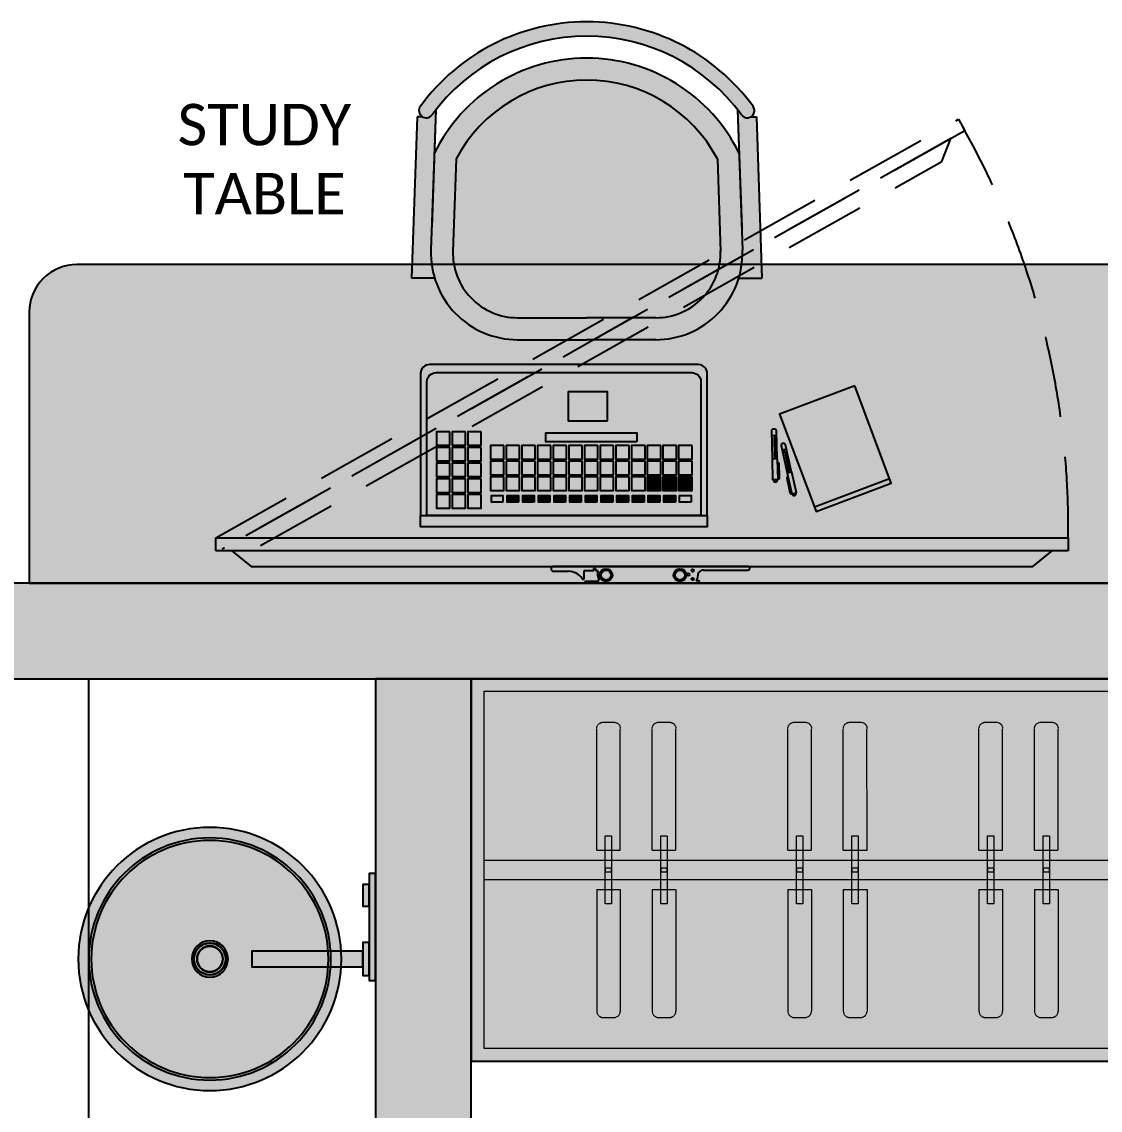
# Model space of a CAD drawing. Header units: millimetres. Extents: x 307301 to 459443, y -2888111 to -2805601.
# Drawn here: x 441482 to 443175, y -2878007 to -2876299 of the extents above; entities that cross this region are included whole.
import ezdxf

# ---------------------------------------------------------------- set-up
doc = ezdxf.new("R2010")
doc.units = ezdxf.units.MM
doc.header["$LTSCALE"] = 10
doc.header["$MEASUREMENT"] = 0
doc.linetypes.add('( Hidden )', pattern=[0.375, 0.25, -0.125])
doc.linetypes.add('HIDDEN', pattern=[9.525, 6.35, -3.175])
doc.layers.add('A-FURN HATCH', color=7, linetype='Continuous', lineweight=0, true_color=0xffffff)
for name, color, linetype, lineweight in [('Area', 1, 'Continuous', 30), ('Bma-Furniture Hatch', 6, 'Continuous', 9), ('FURNITURE', 46, 'Continuous', 9), ('HATCH WALL', 8, 'Continuous', 0), ('TEXT', 6, 'Continuous', 5)]:
    doc.layers.add(name, color=color, linetype=linetype, lineweight=lineweight)
for name, color, linetype in [('BMA  furniture', 6, 'Continuous'), ('BMA_furniture', 5, 'Continuous'), ('Furniture - Plan', 3, 'Continuous'), ('HATCH', 252, 'Continuous'), ('PDA FURNITURE', 6, 'Continuous'), ('SANITARY FITTING', 250, 'Continuous'), ('WALL - PDA', 1, 'Continuous')]:
    doc.layers.add(name, color=color, linetype=linetype)
doc.styles.add('ARIALNARROW', font='calibri.ttf')

# ---------------------------------------------------------------- blocks, each defined once
blk = doc.blocks.new('SASD')
at = {"layer": 'A-FURN HATCH'}
h = blk.add_hatch(color=256, dxfattribs=at)
h.dxf.hatch_style = 1
h.paths.add_polyline_path([(312674.1, -2815782.9), (312674.1, -2816382.9), (314174.1, -2816382.9), (314174.1, -2815932.9, 0.414214), (314024.1, -2815782.9)])
at = {"layer": 'FURNITURE', "color": 8, "linetype": '( Hidden )', "ltscale": 0.3, "extrusion": (-1.00967e-28, 2.01952e-28, -1)}
for p, q in [((312881.2, -2815851.3), (312898.3, -2815851.3)), ((312968.3, -2815851.3), (312985.5, -2815851.3)), ((313181.2, -2815851.3), (313198.3, -2815851.3)), ((313268.3, -2815851.3), (313285.5, -2815851.3)), ((313481.2, -2815851.3), (313498.3, -2815851.3)), ((313568.3, -2815851.3), (313585.5, -2815851.3)), ((313781.2, -2815851.3), (313798.3, -2815851.3)), ((313868.3, -2815851.3), (313885.5, -2815851.3)), ((312871.2, -2816051.9), (312871.2, -2815861.3)), ((312908.3, -2816051.9), (312908.3, -2815861.3)), ((312958.3, -2816051.9), (312958.3, -2815861.3)), ((312995.5, -2816051.9), (312995.5, -2815861.3)), ((313171.2, -2816051.9), (313171.2, -2815861.3)), ((313208.3, -2816051.9), (313208.3, -2815861.3)), ((313258.3, -2816051.9), (313258.3, -2815861.3)), ((313295.5, -2816051.9), (313295.5, -2815861.3)), ((313471.2, -2816051.9), (313471.2, -2815861.3)), ((313508.3, -2816051.9), (313508.3, -2815861.3)), ((313558.3, -2816051.9), (313558.3, -2815861.3)), ((313595.5, -2816051.9), (313595.5, -2815861.3)), ((313771.2, -2816051.9), (313771.2, -2815861.3)), ((313808.3, -2816051.9), (313808.3, -2815861.3)), ((313858.3, -2816051.9), (313858.3, -2815861.3)), ((313895.5, -2816051.9), (313895.5, -2815861.3)), ((312871.2, -2816051.9), (312908.3, -2816051.9)), ((312958.3, -2816051.9), (312995.5, -2816051.9)), ((313171.2, -2816051.9), (313208.3, -2816051.9)), ((313258.3, -2816051.9), (313295.5, -2816051.9)), ((313471.2, -2816051.9), (313508.3, -2816051.9)), ((313558.3, -2816051.9), (313595.5, -2816051.9)), ((313771.2, -2816051.9), (313808.3, -2816051.9)), ((313858.3, -2816051.9), (313895.5, -2816051.9)), ((312871.2, -2816113.9), (312908.3, -2816113.9)), ((312871.2, -2816113.9), (312871.2, -2816304.5)), ((312908.3, -2816113.9), (312908.3, -2816304.5)), ((312958.3, -2816113.9), (312995.5, -2816113.9)), ((312958.3, -2816113.9), (312958.3, -2816304.5)), ((312995.5, -2816113.9), (312995.4, -2816304.5)), ((313171.2, -2816113.9), (313171.2, -2816304.5)), ((313171.2, -2816113.9), (313208.3, -2816113.9)), ((313208.3, -2816113.9), (313208.3, -2816304.5)), ((313258.3, -2816113.9), (313258.3, -2816304.5)), ((313258.3, -2816113.9), (313295.5, -2816113.9)), ((313295.5, -2816113.9), (313295.4, -2816304.5)), ((313471.2, -2816113.9), (313471.2, -2816304.5)), ((313471.2, -2816113.9), (313508.3, -2816113.9)), ((313508.3, -2816113.9), (313508.3, -2816304.5)), ((313558.3, -2816113.9), (313558.3, -2816304.5)), ((313558.3, -2816113.9), (313595.5, -2816113.9)), ((313595.5, -2816113.9), (313595.4, -2816304.5)), ((313771.2, -2816113.9), (313771.2, -2816304.5)), ((313771.2, -2816113.9), (313808.3, -2816113.9)), ((313808.3, -2816113.9), (313808.3, -2816304.5)), ((313858.3, -2816113.9), (313858.3, -2816304.5)), ((313858.3, -2816113.9), (313895.5, -2816113.9)), ((313895.5, -2816113.9), (313895.4, -2816304.5))]:
    blk.add_line(p, q, dxfattribs=at)
at = {"layer": 'FURNITURE', "color": 3, "elevation": 0}
blk.add_lwpolyline([(312694.1, -2816362.9), (312694.1, -2815802.9), (314024.1, -2815802.9, -0.414214), (314154.1, -2815932.9), (314154.1, -2816362.9)], format="xyb", close=True, dxfattribs=at)
at = {"layer": 'FURNITURE', "color": 8, "linetype": '( Hidden )', "ltscale": 0.3, "elevation": 0}
for points in [[(312884.7, -2816136.2), (312894.7, -2816136.2), (312894.7, -2816029.7), (312884.7, -2816029.7)], [(312971.8, -2816136.2), (312981.8, -2816136.2), (312981.8, -2816029.7), (312971.8, -2816029.7)], [(313184.7, -2816136.2), (313194.7, -2816136.2), (313194.7, -2816029.7), (313184.7, -2816029.7)], [(313271.8, -2816136.2), (313281.8, -2816136.2), (313281.8, -2816029.7), (313271.8, -2816029.7)], [(313484.7, -2816136.2), (313494.7, -2816136.2), (313494.7, -2816029.7), (313484.7, -2816029.7)], [(313571.8, -2816136.2), (313581.8, -2816136.2), (313581.8, -2816029.7), (313571.8, -2816029.7)], [(313784.7, -2816136.2), (313794.7, -2816136.2), (313794.7, -2816029.7), (313784.7, -2816029.7)], [(313871.8, -2816136.2), (313881.8, -2816136.2), (313881.8, -2816029.7), (313871.8, -2816029.7)], [(312694.1, -2816067.9), (314154.1, -2816067.9), (314154.1, -2816097.9), (312694.1, -2816097.9)], [(312884.7, -2816080.1), (312894.7, -2816080.1), (312894.7, -2816085.7), (312884.7, -2816085.7)], [(312971.8, -2816080.1), (312981.8, -2816080.1), (312981.8, -2816085.8), (312971.8, -2816085.8)], [(313184.7, -2816080.1), (313194.7, -2816080.1), (313194.7, -2816085.7), (313184.7, -2816085.7)], [(313271.8, -2816080.1), (313281.8, -2816080.1), (313281.8, -2816085.8), (313271.8, -2816085.8)], [(313484.7, -2816080.1), (313494.7, -2816080.1), (313494.7, -2816085.7), (313484.7, -2816085.7)], [(313571.8, -2816080.1), (313581.8, -2816080.1), (313581.8, -2816085.8), (313571.8, -2816085.8)], [(313784.7, -2816080.1), (313794.7, -2816080.1), (313794.7, -2816085.7), (313784.7, -2816085.7)], [(313871.8, -2816080.1), (313881.8, -2816080.1), (313881.8, -2816085.8), (313871.8, -2816085.8)]]:
    blk.add_lwpolyline(points, close=True, dxfattribs=at)
at = {"layer": 'FURNITURE', "color": 8, "linetype": '( Hidden )', "ltscale": 0.3, "extrusion": (-1.00967e-28, 2.01952e-28, -1)}
for centre, start, end in [((-312881.2, -2815861.3), 0.0019, 90.0019), ((-312898.3, -2815861.3), 90.0018, 180.0018), ((-312968.3, -2815861.3), 0.0019, 90.0019), ((-312985.5, -2815861.3), 90.0018, 180.0018), ((-313181.2, -2815861.3), 0.0019, 90.0019), ((-313198.3, -2815861.3), 90.0018, 180.0018), ((-313268.3, -2815861.3), 0.0019, 90.0019), ((-313285.5, -2815861.3), 90.0018, 180.0018), ((-313481.2, -2815861.3), 0.0019, 90.0019), ((-313498.3, -2815861.3), 90.0018, 180.0018), ((-313568.3, -2815861.3), 0.0019, 90.0019), ((-313585.5, -2815861.3), 90.0018, 180.0018), ((-313781.2, -2815861.3), 0.0019, 90.0019), ((-313798.3, -2815861.3), 90.0018, 180.0018), ((-313868.3, -2815861.3), 0.0019, 90.0019), ((-313885.5, -2815861.3), 90.0018, 180.0018)]:
    blk.add_arc(centre, 10, start, end, dxfattribs=at)
at = {"layer": 'PDA FURNITURE', "elevation": 0}
blk.add_lwpolyline([(312674.1, -2816382.9), (312674.1, -2815782.9), (314024.1, -2815782.9, -0.414214), (314174.1, -2815932.9), (314174.1, -2816382.9)], format="xyb", close=True, dxfattribs=at)
blk = doc.blocks.new('rrr')
at = {"color": 6, "ltscale": 5}
for p, q in [((-30741.8, -112867), (-30462.5, -112857.3)), ((-30741.5, -112877), (-30741.8, -112867)), ((-30462.5, -112897.4), (-30462.5, -112857.3)), ((-30753.9, -112899.4), (-30511.2, -112891)), ((-30753.9, -112899.4), (-30550.5, -112892.4)), ((-30668.8, -112934.5), (-30508.8, -112929)), ((-30394, -113041), (-30394, -113160.7)), ((-30356, -113041), (-30356, -113160.7)), ((-30394, -113280.4), (-30394, -113160.7)), ((-30356, -113280.4), (-30356, -113160.7)), ((-30668.8, -113386.9), (-30508.8, -113392.4)), ((-30753.9, -113421.9), (-30511.2, -113430.3)), ((-30753.9, -113421.9), (-30550.5, -113429)), ((-30462.5, -113423.9), (-30462.5, -113464)), ((-30741.5, -113444.4), (-30741.8, -113454.4)), ((-30741.8, -113454.4), (-30462.5, -113464))]:
    blk.add_line(p, q, dxfattribs=at)
for centre, radius, start, end in [((-30752.6, -112882.8), 12.5, 306.1477, 126.1477), ((-30549.6, -113160.7), 356.7, 126.1477, 180), ((-30549.6, -113160.7), 331.7, 126.1477, 180), ((-30549.6, -113160.7), 293.7, 116.0342, 180), ((-30506, -113041), 150, 0, 91.9784), ((-30549.6, -113160.7), 255.7, 117.7889, 180), ((-30506, -113041), 112, 0, 91.9784), ((-30549.6, -113160.7), 356.7, 180, 233.8523), ((-30549.6, -113160.7), 331.7, 180, 233.8523), ((-30549.6, -113160.7), 293.7, 180, 243.9658), ((-30549.6, -113160.7), 255.7, 180, 242.2111), ((-30506, -113280.4), 150, 268.0216, 0), ((-30506, -113280.4), 112, 268.0216, 0), ((-30752.6, -113438.6), 12.5, 233.8523, 53.8523)]:
    blk.add_arc(centre, radius, start, end, dxfattribs=at)
blk = doc.blocks.new('xdhfufuft')
at = {"layer": 'BMA  furniture', "ltscale": 5, "true_color": 0xffffff}
h = blk.add_hatch(color=7, dxfattribs=at)
h.dxf.hatch_style = 1
h.paths.add_polyline_path([(1276066.1, -233799, 0.424364), (1276202, -233658.4), (1276196.7, -233506.7, 0.286587), (1275957.5, -233357.3, 0.286584), (1275718.3, -233506.7), (1275714.3, -233622.8), (1275713.1, -233658.4, 0.424364), (1275849, -233799), (1275957.5, -233799)])
h.paths.add_polyline_path([(1276162.6, -233515.5), (1276167.6, -233660.5, -0.421597), (1276066.1, -233764.6), (1275957.5, -233764.6), (1275849, -233764.6, -0.421597), (1275747.5, -233660.5), (1275752.5, -233515.5, -0.278317), (1275957.5, -233391.8, -0.278317)], flags=16)
h.paths.add_polyline_path([(1276200.3, -233446.2, 1), (1276218.6, -233432.8, 0.239397), (1275957.5, -233300.2, 0.239397), (1275696.4, -233432.8, 1), (1275714.7, -233446.2, -0.239397), (1275957.5, -233322.9, -0.239397)])
h = blk.add_hatch(color=7, dxfattribs=at)
h.dxf.hatch_style = 1
h.paths.add_polyline_path([(1275957.5, -233764.6), (1276066.1, -233764.6, 0.421597), (1276167.6, -233660.5), (1276162.6, -233515.5, 0.278317), (1275957.5, -233391.8, 0.278317), (1275752.5, -233515.5), (1275747.5, -233660.5, 0.421597), (1275849, -233764.6)])
h = blk.add_hatch(color=7, dxfattribs=at)
h.dxf.hatch_style = 1
h.paths.add_polyline_path([(1276232.5, -233702.5), (1276223.8, -233449.3), (1276214.7, -233449.6, -0.371469), (1276200.3, -233446.2, 0.008196), (1276194.4, -233438.4), (1276200.7, -233622.8), (1276202, -233658.3, -0.082522), (1276196.2, -233702.5)])
h.paths.add_polyline_path([(1275718.8, -233702.5, -0.08247), (1275713.1, -233658.4), (1275720.7, -233438.4, 0.008196), (1275714.7, -233446.2, -0.371469), (1275700.3, -233449.6), (1275691.3, -233449.3), (1275682.5, -233702.5)])
at = {"layer": 'BMA  furniture', "color": 6, "xscale": 0.9065915941175736, "yscale": 0.9065915941175736, "zscale": 0.9065915941175736, "rotation": 270}
blk.add_blockref('rrr', (1378548, -261319.6), dxfattribs=at)
blk = doc.blocks.new('sdhfhydy')
at = {"layer": 'BMA_furniture', "ltscale": 5}
h = blk.add_hatch(color=254, dxfattribs=at)
h.dxf.hatch_style = 1
h.set_gradient(color1=(138, 138, 138), one_color=1, tint=1, name='SPHERICAL')
h.paths.add_polyline_path([(-3036418.4, -21696.1, 1), (-3036458.6, -21696.1, 1)])
at = {"layer": 'HATCH'}
h = blk.add_hatch(color=254, dxfattribs=at)
h.dxf.hatch_style = 1
h.set_gradient(color1=(201, 201, 201), tint=1, name='CYLINDER')
edge = h.paths.add_edge_path()
edge.add_arc((-3036438.5, -21696.1), 206.5, 0, 360)
h = blk.add_hatch(color=252, dxfattribs=at)
h.set_gradient(color1=(150, 150, 150), rotation=90, one_color=1, tint=1, name='SPHERICAL')
h.paths.add_polyline_path([(-3036188.4, -21670.2), (-3036188.4, -21722), (-3036198.4, -21722), (-3036198.4, -21670.2)])
h = blk.add_hatch(color=252, dxfattribs=at)
h.set_gradient(color1=(150, 150, 150), rotation=90, one_color=1, tint=1, name='SPHERICAL')
h.paths.add_polyline_path([(-3036178.4, -21662.1), (-3036178.4, -21830.1), (-3036188.4, -21830.1), (-3036188.4, -21662.1)])
h = blk.add_hatch(color=252, dxfattribs=at)
h.set_gradient(color1=(150, 150, 150), rotation=90, one_color=1, tint=1, name='SPHERICAL')
h.paths.add_polyline_path([(-3036198.4, -21683.6), (-3036198.4, -21708.6), (-3036372.4, -21708.6), (-3036372.4, -21683.6)])
h = blk.add_hatch(color=252, dxfattribs=at)
h.set_gradient(color1=(150, 150, 150), rotation=90, one_color=1, tint=1, name='SPHERICAL')
h.paths.add_polyline_path([(-3036188.4, -21779.1), (-3036188.4, -21813.1), (-3036198.4, -21813.1), (-3036198.4, -21779.1)])
at = {"color": 8, "ltscale": 5}
for radius in [25, 20.1]:
    blk.add_circle((-3036438.5, -21696.1), radius, dxfattribs=at)
at = {"layer": 'BMA  furniture', "linetype": 'Continuous'}
for points in [[(-3036188.4, -21670.2), (-3036188.4, -21722), (-3036198.4, -21722), (-3036198.4, -21670.2)], [(-3036198.4, -21683.6), (-3036198.4, -21708.6), (-3036372.4, -21708.6), (-3036372.4, -21683.6)], [(-3036188.4, -21779.1), (-3036188.4, -21813.1), (-3036198.4, -21813.1), (-3036198.4, -21779.1)]]:
    blk.add_lwpolyline(points, close=True, dxfattribs=at)
at = {"layer": 'BMA  furniture', "color": 3, "ltscale": 3}
blk.add_lwpolyline([(-3036178.4, -21662.1), (-3036178.4, -21830.1), (-3036188.4, -21830.1), (-3036188.4, -21662.1)], close=True, dxfattribs=at)
at = {"layer": 'SANITARY FITTING', "color": 3}
for radius in [206.5, 190, 186.1, 28.5, 20.4]:
    blk.add_circle((-3036438.5, -21696.1), radius, dxfattribs=at)
blk = doc.blocks.new('*U81')
blk.add_lwpolyline([(-9, 5.2), (9, 5.2), (9, -5.2), (-9, -5.2)], close=True)
blk = doc.blocks.new('*U82')
at = {"layer": 'Furniture - Plan', "color": 0, "linetype": 'ByBlock', "lineweight": -2, "transparency": 16777216}
for p in [(0, 0), (24.6, 0), (49.2, 0), (73.8, 0), (98.4, 0), (123, 0), (147.7, 0), (172.3, 0), (196.9, 0), (221.5, 0), (246.1, 0), (270.7, 0), (295.3, 0)]:
    blk.add_blockref('*U81', p, dxfattribs=at)
blk = doc.blocks.new('A$C751520DE')
at = {"ltscale": 5, "true_color": 0x8c8c8c}
h = blk.add_hatch(color=252, dxfattribs=at)
h.dxf.hatch_style = 1
h.paths.add_polyline_path([(88.4, 293.5), (42.6, 293.5), (42.6, 231.4), (88.4, 231.4)], flags=17)
h.paths.add_polyline_path([(105.6, 46), (105.6, 24.9), (126.7, 24.9), (126.7, 46)], flags=17)
h.paths.add_polyline_path([(130.2, 46), (130.2, 24.9), (151.3, 24.9), (151.3, 46)], flags=17)
h.paths.add_polyline_path([(154.9, 46), (154.9, 24.9), (175.9, 24.9), (175.9, 46)], flags=17)
h.paths.add_polyline_path([(179.5, 46), (179.5, 24.9), (200.6, 24.9), (200.6, 46)], flags=17)
h.paths.add_polyline_path([(204.1, 46), (204.1, 24.9), (225.2, 24.9), (225.2, 46)], flags=17)
h.paths.add_polyline_path([(105.6, 70.7), (105.6, 49.6), (126.7, 49.6), (126.7, 70.7)], flags=17)
h.paths.add_polyline_path([(130.2, 70.7), (130.2, 49.6), (151.3, 49.6), (151.3, 70.7)], flags=17)
h.paths.add_polyline_path([(154.9, 70.7), (154.9, 49.6), (175.9, 49.6), (175.9, 70.7)], flags=17)
h.paths.add_polyline_path([(179.5, 70.7), (179.5, 49.6), (200.6, 49.6), (200.6, 70.7)], flags=17)
h.paths.add_polyline_path([(204.1, 70.7), (204.1, 49.6), (225.2, 49.6), (225.2, 70.7)], flags=17)
h.paths.add_polyline_path([(105.6, 95.3), (105.6, 74.2), (126.7, 74.2), (126.7, 95.3)], flags=17)
h.paths.add_polyline_path([(130.2, 95.3), (130.2, 74.2), (151.3, 74.2), (151.3, 95.3)], flags=17)
h.paths.add_polyline_path([(154.9, 95.3), (154.9, 74.2), (175.9, 74.2), (175.9, 95.3)], flags=17)
h.paths.add_polyline_path([(179.5, 95.3), (179.5, 74.2), (200.6, 74.2), (200.6, 95.3)], flags=17)
h.paths.add_polyline_path([(204.1, 95.3), (204.1, 74.2), (225.2, 74.2), (225.2, 95.3)], flags=17)
h.paths.add_polyline_path([(127.2, 130.8), (127.2, 109.7), (148.3, 109.7), (148.3, 130.8)], flags=17)
h.paths.add_polyline_path([(151.8, 130.8), (151.8, 109.7), (172.9, 109.7), (172.9, 130.8)], flags=17)
h.paths.add_polyline_path([(176.4, 130.8), (176.4, 109.7), (197.5, 109.7), (197.5, 130.8)], flags=17)
h.paths.add_polyline_path([(127.2, 155.4), (127.2, 134.3), (148.3, 134.3), (148.3, 155.4)], flags=17)
h.paths.add_polyline_path([(151.8, 155.4), (151.8, 134.3), (172.9, 134.3), (172.9, 155.4)], flags=17)
h.paths.add_polyline_path([(176.4, 155.4), (176.4, 134.3), (197.5, 134.3), (197.5, 155.4)], flags=17)
h.paths.add_polyline_path([(127.2, 180), (127.2, 158.9), (148.3, 158.9), (148.3, 180)], flags=17)
h.paths.add_polyline_path([(151.8, 180), (151.8, 158.9), (172.9, 158.9), (172.9, 180)], flags=17)
h.paths.add_polyline_path([(176.4, 180), (176.4, 158.9), (197.5, 158.9), (197.5, 180)], flags=17)
h.paths.add_polyline_path([(127.2, 204.6), (127.2, 183.5), (148.3, 183.5), (148.3, 204.6)], flags=17)
h.paths.add_polyline_path([(151.8, 204.6), (151.8, 183.5), (172.9, 183.5), (172.9, 204.6)], flags=17)
h.paths.add_polyline_path([(176.4, 204.6), (176.4, 183.5), (197.5, 183.5), (197.5, 204.6)], flags=17)
h.paths.add_polyline_path([(127.2, 229.2), (127.2, 208.1), (148.3, 208.1), (148.3, 229.2)], flags=17)
h.paths.add_polyline_path([(151.8, 229.2), (151.8, 208.1), (172.9, 208.1), (172.9, 229.2)], flags=17)
h.paths.add_polyline_path([(176.4, 229.2), (176.4, 208.1), (197.5, 208.1), (197.5, 229.2)], flags=17)
h.paths.add_polyline_path([(127.2, 253.8), (127.2, 232.7), (148.3, 232.7), (148.3, 253.8)], flags=17)
h.paths.add_polyline_path([(151.8, 253.8), (151.8, 232.7), (172.9, 232.7), (172.9, 253.8)], flags=17)
h.paths.add_polyline_path([(176.4, 253.8), (176.4, 232.7), (197.5, 232.7), (197.5, 253.8)], flags=17)
h.paths.add_polyline_path([(127.2, 278.4), (127.2, 257.3), (148.3, 257.3), (148.3, 278.4)], flags=17)
h.paths.add_polyline_path([(151.8, 278.4), (151.8, 257.3), (172.9, 257.3), (172.9, 278.4)], flags=17)
h.paths.add_polyline_path([(127.2, 303), (127.2, 281.9), (148.3, 281.9), (148.3, 303)], flags=17)
h.paths.add_polyline_path([(151.8, 303), (151.8, 281.9), (172.9, 281.9), (172.9, 303)], flags=17)
h.paths.add_polyline_path([(127.2, 327.6), (127.2, 306.6), (148.3, 306.6), (148.3, 327.6)], flags=17)
h.paths.add_polyline_path([(151.8, 327.6), (151.8, 306.6), (172.9, 306.6), (172.9, 327.6)], flags=17)
h.paths.add_polyline_path([(127.2, 352.3), (127.2, 331.2), (148.3, 331.2), (148.3, 352.3)], flags=17)
h.paths.add_polyline_path([(151.8, 352.3), (151.8, 331.2), (172.9, 331.2), (172.9, 352.3)], flags=17)
h.paths.add_polyline_path([(127.2, 376.9), (127.2, 355.8), (148.3, 355.8), (148.3, 376.9)], flags=17)
h.paths.add_polyline_path([(127.2, 401.5), (127.2, 380.4), (148.3, 380.4), (148.3, 401.5)], flags=17)
h.paths.add_polyline_path([(127.2, 426.1), (127.2, 405), (148.3, 405), (148.3, 426.1)], flags=17)
h.paths.add_polyline_path([(121.2, 339.4), (121.2, 196.4), (107.4, 196.4), (107.4, 339.4)], flags=17)
edge = h.paths.add_edge_path()
edge.add_arc((235.7, 435.9), 14.1, 84.4291, 90)
edge.add_line((235.7, 450), (14.1, 450))
edge.add_arc((14.1, 435.9), 14.1, 90, 180)
edge.add_line((0, 435.9), (0, 14.1))
edge.add_arc((14.1, 14.1), 14.1, 180, 270)
edge.add_line((14.1, 0), (235.7, 0))
edge.add_arc((235.7, 14.1), 14.1, 270, 275.5709)
h = blk.add_hatch(color=252, dxfattribs=at)
h.dxf.hatch_style = 1
h.paths.add_polyline_path([(0, 14.1, 0.414214), (14.1, 0), (235.7, 0, 0.024312), (237.1, 0.1), (237.1, 10), (27, 10, -0.414214), (12.7, 24.3), (12.7, 425.7, -0.414214), (27, 440), (237.1, 440), (237.1, 449.9, 0.024312), (235.7, 450), (14.1, 450, 0.414214), (0, 435.9)])
at = {"ltscale": 5, "true_color": 0x3d3d3d}
h = blk.add_hatch(color=250, dxfattribs=at)
h.dxf.hatch_style = 1
h.paths.add_polyline_path([(237.1, 450), (254.6, 450), (254.6, 0), (237.1, 0)])
h.paths.add_polyline_path([(204.1, 70.7), (204.1, 49.6), (225.2, 49.6), (225.2, 70.7)])
h.paths.add_polyline_path([(204.1, 95.3), (204.1, 74.2), (225.2, 74.2), (225.2, 95.3)])
h.paths.add_polyline_path([(176.4, 180), (176.4, 158.9), (197.5, 158.9), (197.5, 180)])
h.paths.add_polyline_path([(176.4, 204.6), (176.4, 183.5), (197.5, 183.5), (197.5, 204.6)])
h.paths.add_polyline_path([(176.4, 229.2), (176.4, 208.1), (197.5, 208.1), (197.5, 229.2)])
h.paths.add_polyline_path([(176.4, 253.8), (176.4, 232.7), (197.5, 232.7), (197.5, 253.8)])
h.paths.add_polyline_path([(151.8, 278.4), (151.8, 257.3), (172.9, 257.3), (172.9, 278.4)])
h.paths.add_polyline_path([(151.8, 303), (151.8, 281.9), (172.9, 281.9), (172.9, 303)])
h.paths.add_polyline_path([(151.8, 327.6), (151.8, 306.6), (172.9, 306.6), (172.9, 327.6)])
h.paths.add_polyline_path([(151.8, 352.3), (151.8, 331.2), (172.9, 331.2), (172.9, 352.3)])
h.paths.add_polyline_path([(127.2, 376.9), (127.2, 355.8), (148.3, 355.8), (148.3, 376.9)])
h.paths.add_polyline_path([(127.2, 401.5), (127.2, 380.4), (148.3, 380.4), (148.3, 401.5)])
h.paths.add_polyline_path([(127.2, 426.1), (127.2, 405), (148.3, 405), (148.3, 426.1)])
at = {"ltscale": 5, "true_color": 0x8c8c8c}
h = blk.add_hatch(color=252, dxfattribs=at)
h.dxf.hatch_style = 1
h.paths.add_polyline_path([(88.4, 293.5), (42.6, 293.5), (42.6, 231.4), (88.4, 231.4)], flags=16)
h.paths.add_polyline_path([(105.6, 46), (105.6, 24.9), (126.7, 24.9), (126.7, 46)], flags=16)
h.paths.add_polyline_path([(130.2, 46), (130.2, 24.9), (151.3, 24.9), (151.3, 46)], flags=16)
h.paths.add_polyline_path([(154.9, 46), (154.9, 24.9), (175.9, 24.9), (175.9, 46)], flags=16)
h.paths.add_polyline_path([(179.5, 46), (179.5, 24.9), (200.6, 24.9), (200.6, 46)], flags=16)
h.paths.add_polyline_path([(204.1, 46), (204.1, 24.9), (225.2, 24.9), (225.2, 46)], flags=16)
h.paths.add_polyline_path([(105.6, 70.7), (105.6, 49.6), (126.7, 49.6), (126.7, 70.7)], flags=16)
h.paths.add_polyline_path([(130.2, 70.7), (130.2, 49.6), (151.3, 49.6), (151.3, 70.7)], flags=16)
h.paths.add_polyline_path([(154.9, 70.7), (154.9, 49.6), (175.9, 49.6), (175.9, 70.7)], flags=16)
h.paths.add_polyline_path([(179.5, 70.7), (179.5, 49.6), (200.6, 49.6), (200.6, 70.7)], flags=16)
h.paths.add_polyline_path([(204.1, 70.7), (204.1, 49.6), (225.2, 49.6), (225.2, 70.7)], flags=16)
h.paths.add_polyline_path([(105.6, 95.3), (105.6, 74.2), (126.7, 74.2), (126.7, 95.3)], flags=16)
h.paths.add_polyline_path([(130.2, 95.3), (130.2, 74.2), (151.3, 74.2), (151.3, 95.3)], flags=16)
h.paths.add_polyline_path([(154.9, 95.3), (154.9, 74.2), (175.9, 74.2), (175.9, 95.3)], flags=16)
h.paths.add_polyline_path([(179.5, 95.3), (179.5, 74.2), (200.6, 74.2), (200.6, 95.3)], flags=16)
h.paths.add_polyline_path([(204.1, 95.3), (204.1, 74.2), (225.2, 74.2), (225.2, 95.3)], flags=16)
h.paths.add_polyline_path([(127.2, 130.8), (127.2, 109.7), (148.3, 109.7), (148.3, 130.8)], flags=16)
h.paths.add_polyline_path([(151.8, 130.8), (151.8, 109.7), (172.9, 109.7), (172.9, 130.8)], flags=16)
h.paths.add_polyline_path([(176.4, 130.8), (176.4, 109.7), (197.5, 109.7), (197.5, 130.8)], flags=16)
h.paths.add_polyline_path([(127.2, 155.4), (127.2, 134.3), (148.3, 134.3), (148.3, 155.4)], flags=16)
h.paths.add_polyline_path([(151.8, 155.4), (151.8, 134.3), (172.9, 134.3), (172.9, 155.4)], flags=16)
h.paths.add_polyline_path([(176.4, 155.4), (176.4, 134.3), (197.5, 134.3), (197.5, 155.4)], flags=16)
h.paths.add_polyline_path([(127.2, 180), (127.2, 158.9), (148.3, 158.9), (148.3, 180)], flags=16)
h.paths.add_polyline_path([(151.8, 180), (151.8, 158.9), (172.9, 158.9), (172.9, 180)], flags=16)
h.paths.add_polyline_path([(176.4, 180), (176.4, 158.9), (197.5, 158.9), (197.5, 180)], flags=16)
h.paths.add_polyline_path([(127.2, 204.6), (127.2, 183.5), (148.3, 183.5), (148.3, 204.6)], flags=16)
h.paths.add_polyline_path([(151.8, 204.6), (151.8, 183.5), (172.9, 183.5), (172.9, 204.6)], flags=16)
h.paths.add_polyline_path([(176.4, 204.6), (176.4, 183.5), (197.5, 183.5), (197.5, 204.6)], flags=16)
h.paths.add_polyline_path([(127.2, 229.2), (127.2, 208.1), (148.3, 208.1), (148.3, 229.2)], flags=16)
h.paths.add_polyline_path([(151.8, 229.2), (151.8, 208.1), (172.9, 208.1), (172.9, 229.2)], flags=16)
h.paths.add_polyline_path([(176.4, 229.2), (176.4, 208.1), (197.5, 208.1), (197.5, 229.2)], flags=16)
h.paths.add_polyline_path([(127.2, 253.8), (127.2, 232.7), (148.3, 232.7), (148.3, 253.8)], flags=16)
h.paths.add_polyline_path([(151.8, 253.8), (151.8, 232.7), (172.9, 232.7), (172.9, 253.8)], flags=16)
h.paths.add_polyline_path([(176.4, 253.8), (176.4, 232.7), (197.5, 232.7), (197.5, 253.8)], flags=16)
h.paths.add_polyline_path([(127.2, 278.4), (127.2, 257.3), (148.3, 257.3), (148.3, 278.4)], flags=16)
h.paths.add_polyline_path([(151.8, 278.4), (151.8, 257.3), (172.9, 257.3), (172.9, 278.4)], flags=16)
h.paths.add_polyline_path([(127.2, 303), (127.2, 281.9), (148.3, 281.9), (148.3, 303)], flags=16)
h.paths.add_polyline_path([(151.8, 303), (151.8, 281.9), (172.9, 281.9), (172.9, 303)], flags=16)
h.paths.add_polyline_path([(127.2, 327.6), (127.2, 306.6), (148.3, 306.6), (148.3, 327.6)], flags=16)
h.paths.add_polyline_path([(151.8, 327.6), (151.8, 306.6), (172.9, 306.6), (172.9, 327.6)], flags=16)
h.paths.add_polyline_path([(127.2, 352.3), (127.2, 331.2), (148.3, 331.2), (148.3, 352.3)], flags=16)
h.paths.add_polyline_path([(151.8, 352.3), (151.8, 331.2), (172.9, 331.2), (172.9, 352.3)], flags=16)
h.paths.add_polyline_path([(127.2, 376.9), (127.2, 355.8), (148.3, 355.8), (148.3, 376.9)], flags=16)
h.paths.add_polyline_path([(127.2, 401.5), (127.2, 380.4), (148.3, 380.4), (148.3, 401.5)], flags=16)
h.paths.add_polyline_path([(127.2, 426.1), (127.2, 405), (148.3, 405), (148.3, 426.1)], flags=16)
h.paths.add_polyline_path([(121.2, 339.4), (121.2, 196.4), (107.4, 196.4), (107.4, 339.4)], flags=16)
edge = h.paths.add_edge_path()
edge.add_line((237.1, 440), (237.1, 10))
edge.add_line((237.1, 10), (27, 10))
edge.add_arc((27, 24.3), 14.3, 180, 270, ccw=False)
edge.add_line((12.7, 24.3), (12.7, 425.7))
edge.add_arc((27, 425.7), 14.3, 90, 180, ccw=False)
edge.add_line((27, 440), (237.1, 440))
h = blk.add_hatch(color=252, dxfattribs=at)
h.dxf.hatch_style = 1
h.paths.add_polyline_path([(127.2, 426.1), (127.2, 405), (148.3, 405), (148.3, 426.1)])
h.paths.add_polyline_path([(151.8, 426.1), (151.8, 405), (172.9, 405), (172.9, 426.1)])
h = blk.add_hatch(color=252, dxfattribs=at)
h.dxf.hatch_style = 1
h.paths.add_polyline_path([(176.4, 426.1), (176.4, 405), (197.5, 405), (197.5, 426.1)])
h = blk.add_hatch(color=252, dxfattribs=at)
h.dxf.hatch_style = 1
h.paths.add_polyline_path([(215.9, 424.5), (215.9, 406.6), (205.5, 406.6), (205.5, 424.5)])
h.paths.add_polyline_path([(215.9, 399.9), (215.9, 382), (205.5, 382), (205.5, 399.9)])
h.paths.add_polyline_path([(215.9, 375.3), (215.9, 357.4), (205.5, 357.4), (205.5, 375.3)])
h.paths.add_polyline_path([(215.9, 350.7), (215.9, 332.7), (205.5, 332.7), (205.5, 350.7)])
h.paths.add_polyline_path([(215.9, 326.1), (215.9, 308.1), (205.5, 308.1), (205.5, 326.1)])
h.paths.add_polyline_path([(215.9, 301.5), (215.9, 283.5), (205.5, 283.5), (205.5, 301.5)])
h.paths.add_polyline_path([(215.9, 276.9), (215.9, 258.9), (205.5, 258.9), (205.5, 276.9)])
h.paths.add_polyline_path([(215.9, 252.2), (215.9, 234.3), (205.5, 234.3), (205.5, 252.2)])
h.paths.add_polyline_path([(215.9, 227.6), (215.9, 209.7), (205.5, 209.7), (205.5, 227.6)])
h.paths.add_polyline_path([(215.9, 203), (215.9, 185.1), (205.5, 185.1), (205.5, 203)])
h.paths.add_polyline_path([(215.9, 178.4), (215.9, 160.5), (205.5, 160.5), (205.5, 178.4)])
h.paths.add_polyline_path([(215.9, 153.8), (215.9, 135.9), (205.5, 135.9), (205.5, 153.8)])
h.paths.add_polyline_path([(215.9, 129.2), (215.9, 111.3), (205.5, 111.3), (205.5, 129.2)])
h = blk.add_hatch(color=252, dxfattribs=at)
h.dxf.hatch_style = 1
h.paths.add_polyline_path([(127.2, 401.5), (127.2, 380.4), (148.3, 380.4), (148.3, 401.5)])
h.paths.add_polyline_path([(151.8, 401.5), (151.8, 380.4), (172.9, 380.4), (172.9, 401.5)])
h = blk.add_hatch(color=252, dxfattribs=at)
h.dxf.hatch_style = 1
h.paths.add_polyline_path([(176.4, 401.5), (176.4, 380.4), (197.5, 380.4), (197.5, 401.5)])
h = blk.add_hatch(color=252, dxfattribs=at)
h.dxf.hatch_style = 1
h.paths.add_polyline_path([(215.9, 399.9), (215.9, 382), (205.5, 382), (205.5, 399.9)], flags=17)
h = blk.add_hatch(color=252, dxfattribs=at)
h.dxf.hatch_style = 1
h.paths.add_polyline_path([(151.8, 352.3), (151.8, 331.2), (172.9, 331.2), (172.9, 352.3)])
h.paths.add_polyline_path([(127.2, 376.9), (127.2, 355.8), (148.3, 355.8), (148.3, 376.9)])
h.paths.add_polyline_path([(151.8, 376.9), (151.8, 355.8), (172.9, 355.8), (172.9, 376.9)])
h = blk.add_hatch(color=252, dxfattribs=at)
h.dxf.hatch_style = 1
h.paths.add_polyline_path([(176.4, 376.9), (176.4, 355.8), (197.5, 355.8), (197.5, 376.9)])
h = blk.add_hatch(color=252, dxfattribs=at)
h.dxf.hatch_style = 1
h.paths.add_polyline_path([(215.9, 375.3), (215.9, 357.4), (205.5, 357.4), (205.5, 375.3)], flags=17)
h = blk.add_hatch(color=252, dxfattribs=at)
h.dxf.hatch_style = 1
h.paths.add_polyline_path([(151.8, 352.3), (151.8, 331.2), (172.9, 331.2), (172.9, 352.3)])
h.paths.add_polyline_path([(176.4, 352.3), (176.4, 331.2), (197.5, 331.2), (197.5, 352.3)])
h = blk.add_hatch(color=252, dxfattribs=at)
h.dxf.hatch_style = 1
h.paths.add_polyline_path([(215.9, 350.7), (215.9, 332.7), (205.5, 332.7), (205.5, 350.7)], flags=17)
h = blk.add_hatch(color=252, dxfattribs=at)
h.dxf.hatch_style = 1
h.paths.add_polyline_path([(151.8, 327.6), (151.8, 306.6), (172.9, 306.6), (172.9, 327.6)])
h.paths.add_polyline_path([(176.4, 327.6), (176.4, 306.6), (197.5, 306.6), (197.5, 327.6)])
h = blk.add_hatch(color=252, dxfattribs=at)
h.dxf.hatch_style = 1
h.paths.add_polyline_path([(215.9, 326.1), (215.9, 308.1), (205.5, 308.1), (205.5, 326.1)], flags=17)
h = blk.add_hatch(color=252, dxfattribs=at)
h.dxf.hatch_style = 1
h.paths.add_polyline_path([(151.8, 303), (151.8, 281.9), (172.9, 281.9), (172.9, 303)])
h.paths.add_polyline_path([(176.4, 303), (176.4, 281.9), (197.5, 281.9), (197.5, 303)])
h = blk.add_hatch(color=252, dxfattribs=at)
h.dxf.hatch_style = 1
h.paths.add_polyline_path([(215.9, 301.5), (215.9, 283.5), (205.5, 283.5), (205.5, 301.5)], flags=17)
h = blk.add_hatch(color=252, dxfattribs=at)
h.dxf.hatch_style = 1
h.paths.add_polyline_path([(176.4, 253.8), (176.4, 232.7), (197.5, 232.7), (197.5, 253.8)])
h.paths.add_polyline_path([(151.8, 278.4), (151.8, 257.3), (172.9, 257.3), (172.9, 278.4)])
h.paths.add_polyline_path([(176.4, 278.4), (176.4, 257.3), (197.5, 257.3), (197.5, 278.4)])
h = blk.add_hatch(color=252, dxfattribs=at)
h.dxf.hatch_style = 1
h.paths.add_polyline_path([(215.9, 276.9), (215.9, 258.9), (205.5, 258.9), (205.5, 276.9)], flags=17)
h = blk.add_hatch(color=252, dxfattribs=at)
h.dxf.hatch_style = 1
h.paths.add_polyline_path([(215.9, 252.2), (215.9, 234.3), (205.5, 234.3), (205.5, 252.2)], flags=17)
h = blk.add_hatch(color=252, dxfattribs=at)
h.dxf.hatch_style = 1
h.paths.add_polyline_path([(215.9, 227.6), (215.9, 209.7), (205.5, 209.7), (205.5, 227.6)], flags=17)
h = blk.add_hatch(color=252, dxfattribs=at)
h.dxf.hatch_style = 1
h.paths.add_polyline_path([(215.9, 203), (215.9, 185.1), (205.5, 185.1), (205.5, 203)], flags=17)
h = blk.add_hatch(color=252, dxfattribs=at)
h.dxf.hatch_style = 1
h.paths.add_polyline_path([(215.9, 178.4), (215.9, 160.5), (205.5, 160.5), (205.5, 178.4)], flags=17)
h = blk.add_hatch(color=252, dxfattribs=at)
h.dxf.hatch_style = 1
h.paths.add_polyline_path([(215.9, 153.8), (215.9, 135.9), (205.5, 135.9), (205.5, 153.8)], flags=17)
at = {"layer": 'Furniture - Plan'}
blk.add_lwpolyline([(237.1, 449.9, 0.024312), (235.7, 450), (14.1, 450, 0.414214), (0, 435.9), (0, 14.1, 0.414214), (14.1, 0), (235.7, 0, 0.024312), (237.1, 0.1, 0.024312)], format="xyb", dxfattribs=at)
at = {"layer": 'Furniture - Plan', "ltscale": 5}
blk.add_lwpolyline([(237.1, 450), (254.6, 450), (254.6, 0), (237.1, 0)], close=True, dxfattribs=at)
at = {"layer": 'Furniture - Plan'}
blk.add_lwpolyline([(237.1, 440), (237.1, 10), (27, 10, -0.414214), (12.7, 24.3), (12.7, 425.7, -0.414214), (27, 440)], format="xyb", close=True, dxfattribs=at)
for points in [[(127.2, 426.1), (127.2, 405), (148.3, 405), (148.3, 426.1)], [(151.8, 426.1), (151.8, 405), (172.9, 405), (172.9, 426.1)], [(176.4, 426.1), (176.4, 405), (197.5, 405), (197.5, 426.1)], [(127.2, 401.5), (127.2, 380.4), (148.3, 380.4), (148.3, 401.5)], [(151.8, 401.5), (151.8, 380.4), (172.9, 380.4), (172.9, 401.5)], [(176.4, 401.5), (176.4, 380.4), (197.5, 380.4), (197.5, 401.5)], [(127.2, 376.9), (127.2, 355.8), (148.3, 355.8), (148.3, 376.9)], [(151.8, 376.9), (151.8, 355.8), (172.9, 355.8), (172.9, 376.9)], [(176.4, 376.9), (176.4, 355.8), (197.5, 355.8), (197.5, 376.9)], [(127.2, 352.3), (127.2, 331.2), (148.3, 331.2), (148.3, 352.3)], [(151.8, 352.3), (151.8, 331.2), (172.9, 331.2), (172.9, 352.3)], [(176.4, 352.3), (176.4, 331.2), (197.5, 331.2), (197.5, 352.3)], [(121.2, 339.4), (121.2, 196.4), (107.4, 196.4), (107.4, 339.4)], [(127.2, 327.6), (127.2, 306.6), (148.3, 306.6), (148.3, 327.6)], [(151.8, 327.6), (151.8, 306.6), (172.9, 306.6), (172.9, 327.6)], [(176.4, 327.6), (176.4, 306.6), (197.5, 306.6), (197.5, 327.6)], [(88.4, 293.5), (42.6, 293.5), (42.6, 231.4), (88.4, 231.4)], [(127.2, 303), (127.2, 281.9), (148.3, 281.9), (148.3, 303)], [(151.8, 303), (151.8, 281.9), (172.9, 281.9), (172.9, 303)], [(176.4, 303), (176.4, 281.9), (197.5, 281.9), (197.5, 303)], [(127.2, 278.4), (127.2, 257.3), (148.3, 257.3), (148.3, 278.4)], [(151.8, 278.4), (151.8, 257.3), (172.9, 257.3), (172.9, 278.4)], [(176.4, 278.4), (176.4, 257.3), (197.5, 257.3), (197.5, 278.4)], [(127.2, 253.8), (127.2, 232.7), (148.3, 232.7), (148.3, 253.8)], [(151.8, 253.8), (151.8, 232.7), (172.9, 232.7), (172.9, 253.8)], [(176.4, 253.8), (176.4, 232.7), (197.5, 232.7), (197.5, 253.8)], [(127.2, 229.2), (127.2, 208.1), (148.3, 208.1), (148.3, 229.2)], [(151.8, 229.2), (151.8, 208.1), (172.9, 208.1), (172.9, 229.2)], [(176.4, 229.2), (176.4, 208.1), (197.5, 208.1), (197.5, 229.2)], [(127.2, 204.6), (127.2, 183.5), (148.3, 183.5), (148.3, 204.6)], [(151.8, 204.6), (151.8, 183.5), (172.9, 183.5), (172.9, 204.6)], [(176.4, 204.6), (176.4, 183.5), (197.5, 183.5), (197.5, 204.6)], [(127.2, 180), (127.2, 158.9), (148.3, 158.9), (148.3, 180)], [(151.8, 180), (151.8, 158.9), (172.9, 158.9), (172.9, 180)], [(176.4, 180), (176.4, 158.9), (197.5, 158.9), (197.5, 180)], [(127.2, 155.4), (127.2, 134.3), (148.3, 134.3), (148.3, 155.4)], [(151.8, 155.4), (151.8, 134.3), (172.9, 134.3), (172.9, 155.4)], [(176.4, 155.4), (176.4, 134.3), (197.5, 134.3), (197.5, 155.4)], [(127.2, 130.8), (127.2, 109.7), (148.3, 109.7), (148.3, 130.8)], [(151.8, 130.8), (151.8, 109.7), (172.9, 109.7), (172.9, 130.8)], [(176.4, 130.8), (176.4, 109.7), (197.5, 109.7), (197.5, 130.8)], [(105.6, 95.3), (105.6, 74.2), (126.7, 74.2), (126.7, 95.3)], [(130.2, 95.3), (130.2, 74.2), (151.3, 74.2), (151.3, 95.3)], [(154.9, 95.3), (154.9, 74.2), (175.9, 74.2), (175.9, 95.3)], [(179.5, 95.3), (179.5, 74.2), (200.6, 74.2), (200.6, 95.3)], [(204.1, 95.3), (204.1, 74.2), (225.2, 74.2), (225.2, 95.3)], [(105.6, 70.7), (105.6, 49.6), (126.7, 49.6), (126.7, 70.7)], [(130.2, 70.7), (130.2, 49.6), (151.3, 49.6), (151.3, 70.7)], [(154.9, 70.7), (154.9, 49.6), (175.9, 49.6), (175.9, 70.7)], [(179.5, 70.7), (179.5, 49.6), (200.6, 49.6), (200.6, 70.7)], [(204.1, 70.7), (204.1, 49.6), (225.2, 49.6), (225.2, 70.7)], [(105.6, 46), (105.6, 24.9), (126.7, 24.9), (126.7, 46)], [(130.2, 46), (130.2, 24.9), (151.3, 24.9), (151.3, 46)], [(154.9, 46), (154.9, 24.9), (175.9, 24.9), (175.9, 46)], [(179.5, 46), (179.5, 24.9), (200.6, 24.9), (200.6, 46)], [(204.1, 46), (204.1, 24.9), (225.2, 24.9), (225.2, 46)]]:
    blk.add_lwpolyline(points, close=True, dxfattribs=at)
at = {"layer": 'Furniture - Plan', "rotation": 270}
blk.add_blockref('*U82', (210.7, 415.5), dxfattribs=at)
blk = doc.blocks.new('A$C44c76c05')
at = {"layer": 'BMA  furniture'}
h = blk.add_hatch(color=8, dxfattribs=at)
h.dxf.hatch_style = 1
h.paths.add_polyline_path([(502.8, 707.7, 0.906305), (502.2, 701.7), (808, 701.7, 1), (808, 709.3), (784.7, 709.3, -0.250509), (763.3, 720.8, 0.534565), (759.8, 720.8), (759.8, 708.3), (744.5, 708.3), (744.5, 705.2), (742.2, 705.2), (742.2, 708.3), (737.7, 708.3, 0.327351), (736, 722.2, 0.693233), (737.7, 725.3), (757.8, 725.3, 1), (757.8, 727.9), (580.4, 727.9, 1), (580.4, 724.3), (584.2, 724.3, 0.190038), (581.5, 716.6, -0.457119), (572.6, 707.7)])
h.paths.add_polyline_path([(589.6, 710, -1), (589.6, 705.9, -1)], flags=16)
h.paths.add_polyline_path([(589.6, 723.5, -1), (589.6, 719.4, -1)], flags=16)
h.paths.add_polyline_path([(596.4, 716.4, -1), (596.4, 712.3, -1)], flags=16)
h.paths.add_polyline_path([(609.5, 725.3, -1), (609.5, 705.4, -1)], flags=16)
h.paths.add_polyline_path([(609.5, 723, -1), (609.5, 707.6, -1)], flags=0)
h.paths.add_polyline_path([(725.4, 725.3, -1), (725.4, 705.4, -1)], flags=16)
h.paths.add_polyline_path([(725.4, 723, -1), (725.4, 707.6, -1)], flags=0)
at = {"layer": 'BMA  furniture', "linetype": 'Continuous', "ltscale": 0.1}
h = blk.add_hatch(color=251, dxfattribs=at)
h.dxf.hatch_style = 1
h.set_gradient(color1=(91, 91, 91), color2=(56, 56, 56), one_color=1, tint=0.22, name='CYLINDER')
h.paths.add_polyline_path([(55.6, 701.7), (25.3, 677.4), (1312.9, 677.4), (1282.6, 701.7)])
h = blk.add_hatch(color=251, dxfattribs=at)
h.dxf.hatch_style = 1
h.set_gradient(color1=(91, 91, 91), color2=(56, 56, 56), one_color=1, tint=0.22, name='CYLINDER')
h.paths.add_polyline_path([(0.1, 656.8), (0.1, 677.4), (1338.1, 677.4), (1338.1, 656.8)])
at = {"layer": 'BMA  furniture'}
for p, q in [((757.8, 727.9), (580.4, 727.9)), ((580.4, 724.3), (584.2, 724.3)), ((737.7, 725.3), (757.8, 725.3)), ((759.8, 720.8), (759.8, 708.3)), ((502.2, 701.7), (808, 701.7)), ((572.6, 707.7), (502.8, 707.7)), ((581.5, 716.2), (581.5, 716.2)), ((742.2, 708.3), (737.7, 708.3)), ((742.2, 705.2), (742.2, 708.3)), ((744.5, 705.2), (742.2, 705.2)), ((759.8, 708.3), (744.5, 708.3)), ((744.5, 708.3), (744.5, 705.2)), ((808, 709.3), (784.7, 709.3))]:
    blk.add_line(p, q, dxfattribs=at)
at = {"layer": 'BMA  furniture', "linetype": 'Continuous', "ltscale": 0.1}
for p, q in [((55.6, 701.7), (25.3, 677.4)), ((1282.6, 701.7), (55.6, 701.7)), ((55.6, 701.7), (55.6, 701.7)), ((1312.9, 677.4), (1282.6, 701.7)), ((0.1, 656.8), (0.1, 677.4)), ((0.1, 677.4), (1338.1, 677.4)), ((25.3, 677.4), (1312.9, 677.4)), ((1338.1, 677.4), (1338.1, 656.8)), ((1338.1, 656.8), (0.1, 656.8))]:
    blk.add_line(p, q, dxfattribs=at)
at = {"layer": 'BMA  furniture', "color": 3, "linetype": 'HIDDEN', "ltscale": 2}
for p, q in [((162.3, 17.9), (1328, 674.7)), ((1267.7, 668.7), (198.7, 66.3)), ((1338.1, 656.8), (172.4, 0)), ((184.3, 30.2), (1306.1, 662.4)), ((198.7, 66.3), (184.3, 30.2)), ((198.7, 66.3), (198.7, 66.3)), ((172.4, 0), (162.3, 17.9))]:
    blk.add_line(p, q, dxfattribs=at)
at = {"layer": 'BMA  furniture'}
for centre, radius in [((589.6, 721.4), 2.07), ((609.5, 715.3), 9.95), ((609.5, 715.3), 7.72), ((725.4, 715.3), 9.95), ((725.4, 715.3), 7.72), ((589.6, 707.9), 2.07), ((596.4, 714.3), 2.07)]:
    blk.add_circle(centre, radius, dxfattribs=at)
for centre, radius, start, end in [((580.4, 726.1), 1.79, 90, 270), ((592.6, 717), 11.2, 138.9156, 183.9665), ((736.2, 724.1), 1.91, 261.1923, 40.1161), ((727.4, 714.1), 11.8, 330.9425, 43.4462), ((757.8, 726.6), 1.3, 270, 90), ((761.5, 719.6), 2.13, 33.7452, 146.2548), ((784.7, 735.1), 25.8, 213.7452, 270), ((502.8, 704.7), 3.02, 89.8908, 258.8539), ((573.2, 716), 8.27, 266.057, 1.6012), ((808, 705.5), 3.79, 270, 90)]:
    blk.add_arc(centre, radius, start, end, dxfattribs=at)
at = {"layer": 'BMA  furniture', "color": 3, "linetype": 'HIDDEN', "ltscale": 2}
blk.add_arc((1279.9, 641.7), 1279.9, 179.3239, 209.6303, dxfattribs=at)

msp = doc.modelspace()

# ---------------------------------------------------------------- hatches: boundary and pattern name
at = {"layer": 'Bma-Furniture Hatch', "true_color": 0xffffff}
h = msp.add_hatch(color=7, dxfattribs=at)
h.dxf.hatch_style = 1
edge = h.paths.add_edge_path()
edge.add_line((441493.9, -2877180), (443417.5, -2877180))
edge.add_line((443417.5, -2877180), (443417.5, -2876680))
edge.add_line((443417.5, -2876680), (441568.9, -2876680))
edge.add_arc((441568.9, -2876755), 75, 90, 180)
edge.add_line((441493.9, -2876755), (441493.9, -2877180))
at = {"layer": 'HATCH WALL'}
for points in [[(441315.9, -2877330), (444017.5, -2877330), (444017.5, -2877180), (441315.9, -2877180)], [(442037.5, -2879810), (442187.5, -2879810), (442187.5, -2877330), (442037.5, -2877330)]]:
    msp.add_hatch(color=7, dxfattribs=at).paths.add_polyline_path(points)

# ---------------------------------------------------------------- linework, layer by layer
at = {"layer": 'FURNITURE', "color": 8, "linetype": '( Hidden )', "ltscale": 0.3, "extrusion": (-1.00967e-28, -2.01952e-28, -1)}
for p, q in [((442394.6, -2877398.3), (442411.7, -2877398.3)), ((442481.7, -2877398.3), (442498.9, -2877398.3)), ((442694.6, -2877398.3), (442711.7, -2877398.3)), ((442781.7, -2877398.3), (442798.9, -2877398.3)), ((442994.6, -2877398.3), (443011.7, -2877398.3)), ((443081.7, -2877398.3), (443098.9, -2877398.3))]:
    msp.add_line(p, q, dxfattribs=at)
for centre, start, end in [((-442394.6, -2877408.3), 359.9981, 89.9981), ((-442411.7, -2877408.3), 89.9981, 179.9981), ((-442481.7, -2877408.3), 359.9981, 89.9981), ((-442498.9, -2877408.3), 89.9981, 179.9981), ((-442694.6, -2877408.3), 359.9981, 89.9981), ((-442711.7, -2877408.3), 89.9981, 179.9981), ((-442781.7, -2877408.3), 359.9981, 89.9981), ((-442798.9, -2877408.3), 89.9981, 179.9981), ((-442994.6, -2877408.3), 359.9981, 89.9981), ((-443011.7, -2877408.3), 89.9981, 179.9981), ((-443081.7, -2877408.3), 359.9981, 89.9981), ((-443098.9, -2877408.3), 89.9981, 179.9981)]:
    msp.add_arc(centre, 10, start, end, dxfattribs=at)
at = {"layer": 'PDA FURNITURE'}
for p, q in [((442659.7, -2876948.1), (442666.4, -2876947.9)), ((442682.4, -2876970), (442675.9, -2876971.5)), ((442661.3, -2877018), (442660.4, -2876984.9)), ((442660.6, -2876984.6), (442667.5, -2876984.4)), ((442667.8, -2876984.7), (442668.7, -2877017.8)), ((442668.7, -2877017.8), (442661.3, -2877018)), ((442683.5, -2877007.4), (442690.7, -2877039.8)), ((442690.5, -2877005.7), (442683.7, -2877007.2)), ((442698, -2877038.2), (442690.7, -2877005.8)), ((442661.7, -2877018.4), (442668.4, -2877018.2)), ((442666.9, -2877020.7), (442663.3, -2877020.8)), ((442690.7, -2877039.8), (442698, -2877038.2)), ((442697.7, -2877038.6), (442691.2, -2877040.1)), ((442693.2, -2877042.1), (442696.7, -2877041.4))]:
    msp.add_line(p, q, dxfattribs=at)
at = {"layer": 'PDA FURNITURE', "elevation": 0}
for points in [[(441493.9, -2877180), (443417.5, -2877180), (443417.5, -2876680), (441568.9, -2876680, 0.414214), (441493.9, -2876755)], [(442665.4, -2876982.7), (442665.6, -2876982.7, 0.414214), (442666.9, -2876981.2), (442666.1, -2876951.2, 0.414214), (442664.6, -2876949.8), (442664.4, -2876949.8, 0.414214), (442663.1, -2876951.3), (442663.9, -2876981.3, 0.414214)], [(442685.4, -2877004.9), (442685.2, -2877005, -0.414214), (442683.5, -2877003.9), (442677, -2876974.5, -0.414214), (442678, -2876972.9), (442678.2, -2876972.8, -0.414214), (442679.9, -2876973.9), (442686.4, -2877003.3, -0.414214)]]:
    msp.add_lwpolyline(points, format="xyb", close=True, dxfattribs=at)
for points in [[(442789.5, -2876870.4), (442671.5, -2876914.8), (442729, -2877067.5), (442847, -2877023.1)], [(442844.4, -2877016.2), (442726.4, -2877060.6), (442729, -2877067.5), (442847, -2877023.1)], [(441587.5, -2877330), (442037.5, -2877330), (442037.5, -2878860), (441587.5, -2878860)]]:
    msp.add_lwpolyline(points, close=True, dxfattribs=at)
for points in [[(442660.7, -2876984.6), (442659.5, -2876940.7, -0.414214), (442662.2, -2876937.9), (442663.3, -2876937.8, -0.414214), (442666.1, -2876940.5), (442667.4, -2876984.5)], [(442690.3, -2877005.7), (442680.8, -2876962.8, 0.414214), (442677.5, -2876960.7), (442676.4, -2876960.9, 0.414214), (442674.3, -2876964.2), (442683.8, -2877007.1)], [(442668.7, -2877017.3, 0.414214), (442670.5, -2877015.4), (442669.8, -2876991.8, 0.414214), (442669.4, -2876991.4), (442669.4, -2876991.4, 0.414214), (442668.9, -2876991.8), (442669, -2876993.1, 0.317837), (442669.3, -2876993.6, -0.317837), (442669.4, -2876993.8), (442669.4, -2876993.8, -0.517638), (442669.1, -2876994, -0.317837), (442668.5, -2876993.2), (442668.5, -2876991.8, -0.414214), (442669.4, -2876990.9, -0.414214), (442670.3, -2876991.8), (442671, -2877015.4, -0.414214), (442668.7, -2877017.8)], [(442690.6, -2877039.3, -0.414214), (442688.4, -2877037.9), (442683.3, -2877014.9, -0.414214), (442683.6, -2877014.3), (442683.6, -2877014.3, -0.414214), (442684.2, -2877014.7), (442684.5, -2877015.9, -0.317837), (442684.2, -2877016.4, 0.317837), (442684.1, -2877016.7), (442684.1, -2877016.7, 0.517638), (442684.5, -2877016.8, 0.317837), (442684.9, -2877015.8), (442684.6, -2877014.6, 0.414214), (442683.5, -2877013.9, 0.414214), (442682.8, -2877015), (442688, -2877038, 0.414214), (442690.7, -2877039.8)]]:
    msp.add_lwpolyline(points, format="xyb", dxfattribs=at)
at = {"layer": 'PDA FURNITURE'}
for centre, radius, start, end in [((442660.6, -2876984.9), 0.232, 91.6564, 181.6564), ((442667.6, -2876984.7), 0.232, 1.6564, 91.6564), ((442661.7, -2877018), 0.371, 181.6564, 274.8412), ((442668.4, -2877017.8), 0.371, 268.4717, 1.6564), ((442683.7, -2877007.4), 0.232, 102.5694, 192.5694), ((442690.5, -2877005.9), 0.232, 12.5694, 102.5694), ((442665, -2877017.9), 3.34, 188.0259, 355.287), ((442691.1, -2877039.7), 0.371, 192.5694, 285.7541), ((442694.3, -2877039), 3.34, 198.9388, 6.1999), ((442697.6, -2877038.3), 0.371, 279.3846, 12.5694)]:
    msp.add_arc(centre, radius, start, end, dxfattribs=at)
at = {"layer": 'WALL - PDA', "elevation": 0}
for points in [[(441315.9, -2877330), (444017.5, -2877330), (444017.5, -2877180), (441315.9, -2877180)], [(442037.5, -2879810), (442187.5, -2879810), (442187.5, -2877330), (442037.5, -2877330)]]:
    msp.add_lwpolyline(points, close=True, dxfattribs=at)

# ---------------------------------------------------------------- block references
at = {"layer": 'Area', "xscale": -1, "rotation": 180}
msp.add_blockref('sdhfhydy', (3478216, -2899465.9, 0), dxfattribs=at)
at = {"layer": 'PDA FURNITURE', "color": 3}
msp.add_blockref('xdhfufuft', (-833588.5, -2642998.9), dxfattribs=at)
at = {"layer": 'PDA FURNITURE', "rotation": 180}
msp.add_blockref('A$C44c76c05', (443124.8, -2876452.1), dxfattribs=at)
at = {"layer": 'PDA FURNITURE', "color": 5, "rotation": 270}
msp.add_blockref('A$C751520DE', (442108.2, -2876837), dxfattribs=at)
at = {"layer": 'PDA FURNITURE', "color": 5, "xscale": -1, "rotation": 180}
msp.add_blockref('SASD', (129513.4, -5693712.9), dxfattribs=at)

# ---------------------------------------------------------------- texts
at = {"layer": 'TEXT', "insert": (441404.5, -2876601.3, 0), "char_height": 65, "width": 917.235, "attachment_point": 7, "style": 'ARIALNARROW'}
msp.add_mtext('\\pxqc;STUDY\\PTABLE', dxfattribs=at)

doc.saveas('drawing.dxf')
